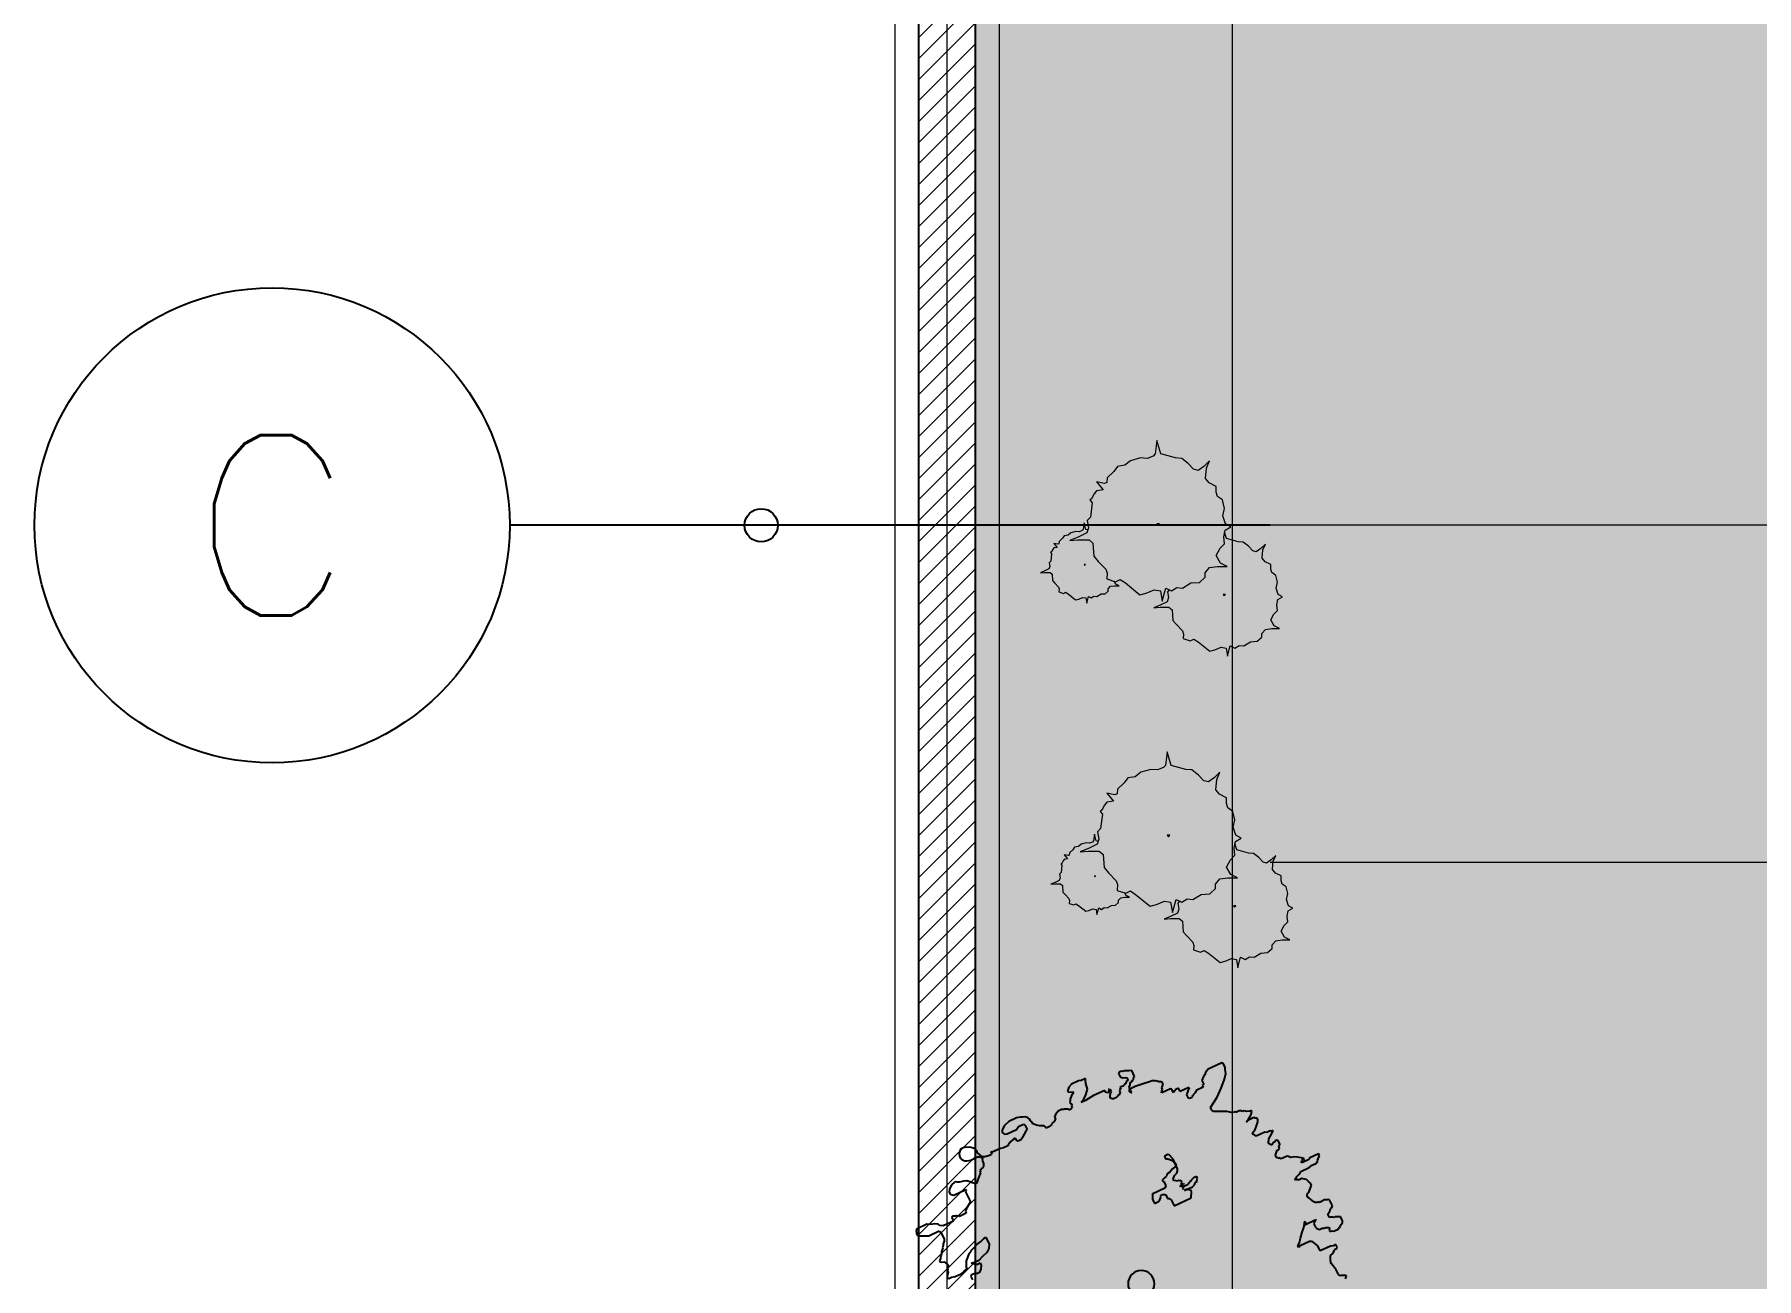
# Model space of a CAD drawing. Header units: millimetres. Extents: x 0 to 71617, y -15450 to 30894.
# Drawn here: x 16587 to 20210, y 19061 to 21680 of the extents above; entities that cross this region are included whole.
import ezdxf
from ezdxf.enums import TextEntityAlignment as Align

# ---------------------------------------------------------------- set-up
doc = ezdxf.new("R2010")
doc.units = ezdxf.units.MM
doc.linetypes.add('CENTER2', pattern=[1.125, 0.75, -0.125, 0.125, -0.125])
doc.linetypes.add('HIDDEN', pattern=[0.375, 0.25, -0.125])
for name, color, linetype, lineweight in [('axis', 40, 'CENTER2', 5), ('DIM2', 4, 'Continuous', 5), ('Hatch', 8, 'Continuous', 5), ('LINE-DETAIL-SAKURA', 2, 'Continuous', 30), ('tree', 251, 'Continuous', 0), ('Wall Brick', 5, 'Continuous', 15)]:
    doc.layers.add(name, color=color, linetype=linetype, lineweight=lineweight)
for name, color, linetype in [('DIMS-BUBL-002', 2, 'Continuous'), ('DIMS-BUBL-005', 5, 'Continuous'), ('DIMS-BUBL-008', 250, 'Continuous'), ('dwgmodels.com', 250, 'Continuous'), ('FENCE', 9, 'Continuous')]:
    doc.layers.add(name, color=color, linetype=linetype)
doc.styles.add('SIMPLEX', font='simplex.shx')

# ---------------------------------------------------------------- blocks, each defined once
blk = doc.blocks.new('BUBBLE-H3')
at = {"layer": 'DIMS-BUBL-002'}
blk.add_circle((1.0291, 0, 0.0079), 0.035, dxfattribs=at)
at = {"layer": 'DIMS-BUBL-008'}
blk.add_line((2.1, 0), (0.7, 0), dxfattribs=at)
blk.add_lwpolyline([(0.7, 0), (0.5, 0)], dxfattribs=at)
blk.add_circle((0, 0), 0.5, dxfattribs=at)
at = {"layer": 'DIMS-BUBL-005', "style": 'SIMPLEX'}
blk.add_attdef('-', text='', height=0.38, dxfattribs=at).set_placement((0.02, 0), align=Align.MIDDLE)
blk = doc.blocks.new('GRIDLINE-GF')
at = {"layer": 'axis'}
for p, q in [((48410, 3500, 0), (-4020, 3500, 7.6)), ((-100, 2790), (-4020, 2790))]:
    blk.add_line(p, q, dxfattribs=at)
at = {"layer": 'DIMS-BUBL-008'}
ref = blk.add_blockref('BUBBLE-H3', (-6120, 3500, 7.9), dxfattribs=dict(at, xscale=1000, yscale=1000, zscale=1000))
ref.add_attrib('-', 'C', dxfattribs={"layer": '0', "color": 5, "linetype": 'Continuous', "height": 380, "style": 'SIMPLEX'}).set_placement((-6120, 3500, 7.9), align=Align.MIDDLE)
blk = doc.blocks.new('2D WALL G.F')
at = {"layer": 'Hatch', "color": 3, "linetype": 'HIDDEN', "elevation": 7.9}
blk.add_lwpolyline([(-2000, -10500), (8000, -10500), (8000, 5500), (-2000, 5500)], close=True, dxfattribs=at)
blk = doc.blocks.new('trees top 024')
at = {"color": 0}
for p, q in [((-1.678, 2.679), (-1.771, 2.619)), ((-1.577, 2.629), (-1.678, 2.679)), ((-1.515, 2.858), (-1.577, 2.629)), ((-1.484, 2.679), (-1.515, 2.858)), ((-1.376, 2.659), (-1.484, 2.679)), ((-1.236, 2.719), (-1.376, 2.659)), ((-1.128, 2.748), (-1.236, 2.719)), ((-0.872, 2.54), (-1.128, 2.748)), ((-2.345, 2.272), (-2.484, 2.252)), ((-2.267, 2.361), (-2.345, 2.272)), ((-2.166, 2.53), (-2.267, 2.44)), ((-2.267, 2.44), (-2.267, 2.361)), ((-2.019, 2.54), (-2.166, 2.53)), ((-1.872, 2.629), (-2.019, 2.54)), ((-1.771, 2.619), (-1.872, 2.629)), ((-0.779, 2.48), (-0.872, 2.54)), ((-0.701, 2.52), (-0.779, 2.48)), ((-0.546, 2.47), (-0.701, 2.52)), ((-0.554, 2.371), (-0.546, 2.47)), ((-0.531, 2.301), (-0.554, 2.371)), ((-0.399, 2.162), (-0.531, 2.301)), ((-2.655, 2.252), (-2.538, 2.192)), ((-2.484, 2.252), (-2.655, 2.252)), ((-2.531, 1.934), (-2.608, 1.854)), ((-2.538, 2.192), (-2.461, 2.063)), ((-2.461, 2.063), (-2.531, 1.934)), ((-0.322, 2.073), (-0.399, 2.162)), ((-0.306, 1.844), (-0.322, 2.073)), ((-2.616, 1.616), (-2.717, 1.556)), ((-2.717, 1.556), (-2.624, 1.506)), ((-2.624, 1.506), (-2.577, 1.367)), ((-2.593, 1.735), (-2.616, 1.616)), ((-2.608, 1.854), (-2.593, 1.735)), ((-1.446, 1.536), (-1.469, 1.506)), ((-1.469, 1.506), (-1.422, 1.506)), ((-1.422, 1.506), (-1.446, 1.536)), ((-0.236, 1.785), (-0.306, 1.844)), ((-0.043, 1.785), (-0.236, 1.785)), ((-0.229, 1.576), (-0.198, 1.665)), ((-0.205, 1.447), (-0.229, 1.576)), ((-0.198, 1.665), (-0.058, 1.735)), ((-0.087, 1.652), (-0.165, 1.366)), ((-0.048, 1.428), (-0.087, 1.652)), ((-0.058, 1.735), (0.097, 1.795)), ((0.097, 1.795), (-0.043, 1.785)), ((0.397, 1.515), (0.262, 1.478)), ((0.717, 1.255), (0.397, 1.515)), ((1.339, 1.552), (1.247, 1.496)), ((1.402, 1.546), (1.339, 1.552)), ((1.461, 1.583), (1.402, 1.546)), ((1.524, 1.552), (1.461, 1.583)), ((1.562, 1.695), (1.524, 1.552)), ((1.582, 1.583), (1.562, 1.695)), ((1.65, 1.57), (1.582, 1.583)), ((1.737, 1.608), (1.65, 1.57)), ((1.805, 1.626), (1.737, 1.608)), ((1.964, 1.496), (1.805, 1.626)), ((-2.577, 1.367), (-2.608, 1.238)), ((-2.608, 1.238), (-2.569, 1.089)), ((-0.901, 1.242), (-1.027, 1.13)), ((-1.027, 1.13), (-1.027, 1.031)), ((-0.717, 1.255), (-0.901, 1.242)), ((-0.533, 1.366), (-0.717, 1.255)), ((-0.407, 1.354), (-0.533, 1.366)), ((-0.291, 1.428), (-0.407, 1.354)), ((-0.165, 1.366), (-0.291, 1.428)), ((-0.25, 1.397), (-0.205, 1.447)), ((0.087, 1.404), (-0.048, 1.428)), ((0.262, 1.478), (0.087, 1.404)), ((0.833, 1.18), (0.717, 1.255)), ((0.93, 1.23), (0.833, 1.18)), ((0.957, 1.316), (0.85, 1.316)), ((0.85, 1.316), (0.923, 1.279)), ((0.923, 1.279), (0.96, 1.217)), ((1.124, 1.168), (0.93, 1.23)), ((1.044, 1.328), (0.957, 1.316)), ((1.092, 1.384), (1.044, 1.328)), ((1.155, 1.49), (1.092, 1.434)), ((1.092, 1.434), (1.092, 1.384)), ((1.114, 1.043), (1.124, 1.168)), ((1.247, 1.496), (1.155, 1.49)), ((2.023, 1.459), (1.964, 1.496)), ((2.071, 1.483), (2.023, 1.459)), ((2.168, 1.452), (2.071, 1.483)), ((2.163, 1.39), (2.168, 1.452)), ((2.178, 1.347), (2.163, 1.39)), ((2.26, 1.26), (2.178, 1.347)), ((2.308, 1.204), (2.26, 1.26)), ((2.318, 1.061), (2.308, 1.204)), ((-2.569, 1.089), (-2.484, 1.029)), ((-2.484, 1.029), (-2.461, 0.95)), ((-2.461, 0.95), (-2.461, 0.851)), ((-2.461, 0.851), (-2.337, 0.791)), ((-2.337, 0.791), (-2.275, 0.711)), ((-1.298, 0.894), (-1.511, 0.894)), ((-1.511, 0.894), (-1.366, 0.82)), ((-1.366, 0.82), (-1.269, 0.658)), ((-1.124, 0.919), (-1.298, 0.894)), ((-1.027, 1.031), (-1.124, 0.919)), ((1.143, 0.956), (1.114, 1.043)), ((1.308, 0.783), (1.143, 0.956)), ((1.405, 0.671), (1.308, 0.783)), ((1.606, 0.869), (1.591, 0.85)), ((1.591, 0.85), (1.62, 0.85)), ((1.62, 0.85), (1.606, 0.869)), ((2.362, 1.024), (2.318, 1.061)), ((2.328, 0.62), (2.347, 0.775)), ((2.347, 0.775), (2.381, 0.813)), ((2.483, 1.024), (2.362, 1.024)), ((2.366, 0.893), (2.386, 0.949)), ((2.381, 0.813), (2.366, 0.893)), ((2.386, 0.949), (2.473, 0.993)), ((2.473, 0.993), (2.57, 1.03)), ((2.57, 1.03), (2.483, 1.024)), ((-2.29, 0.533), (-2.345, 0.403)), ((-2.345, 0.403), (-2.244, 0.503)), ((-2.275, 0.711), (-2.29, 0.533)), ((-2.244, 0.503), (-2.143, 0.572)), ((-2.143, 0.572), (-2.066, 0.552)), ((-2.066, 0.552), (-1.973, 0.453)), ((-1.973, 0.453), (-1.856, 0.364)), ((-1.356, 0.497), (-1.453, 0.397)), ((-1.453, 0.397), (-1.434, 0.248)), ((-1.269, 0.658), (-1.356, 0.497)), ((1.424, 0.385), (1.405, 0.671)), ((1.511, 0.311), (1.424, 0.385)), ((2.163, 0.347), (2.168, 0.397)), ((2.168, 0.397), (2.192, 0.409)), ((2.192, 0.409), (2.279, 0.39)), ((2.207, 0.477), (2.279, 0.49)), ((2.279, 0.39), (2.207, 0.477)), ((2.279, 0.49), (2.304, 0.521)), ((2.304, 0.521), (2.333, 0.577)), ((2.352, 0.589), (2.328, 0.62)), ((2.333, 0.577), (2.352, 0.589)), ((-1.856, 0.364), (-1.748, 0.354)), ((-1.748, 0.354), (-1.492, 0.284)), ((-1.463, 0.099), (-1.589, 0.025)), ((-1.589, 0.025), (-1.473, -0.037)), ((-1.492, 0.284), (-1.451, 0.142)), ((-1.434, 0.248), (-1.463, 0.099)), ((0, 0), (-0.029, -0.037)), ((0.029, -0.037), (0, 0)), ((1.754, 0.311), (1.511, 0.311)), ((1.521, 0.05), (1.56, 0.161)), ((1.55, -0.112), (1.521, 0.05)), ((1.539, 0.096), (1.577, 0.086)), ((1.56, 0.161), (1.734, 0.248)), ((1.577, 0.086), (1.62, -0.063)), ((1.62, -0.063), (1.64, 0.086)), ((1.64, 0.086), (1.659, 0.111)), ((1.659, 0.111), (1.727, 0.136)), ((1.727, 0.136), (1.8, 0.13)), ((1.734, 0.248), (1.928, 0.323)), ((1.928, 0.323), (1.754, 0.311)), ((1.8, 0.13), (1.906, 0.161)), ((1.906, 0.161), (1.969, 0.21)), ((1.969, 0.21), (2.052, 0.223)), ((2.052, 0.223), (2.09, 0.279)), ((2.09, 0.279), (2.163, 0.347)), ((-1.473, -0.037), (-1.415, -0.211)), ((-1.415, -0.211), (-1.453, -0.373)), ((-1.453, -0.373), (-1.405, -0.559)), ((-0.029, -0.037), (0.029, -0.037)), ((1.444, -0.497), (1.482, -0.186)), ((1.482, -0.186), (1.55, -0.112)), ((-1.405, -0.559), (-1.298, -0.634)), ((-1.298, -0.634), (-1.269, -0.733)), ((-1.269, -0.733), (-1.269, -0.857)), ((1.347, -0.758), (1.395, -0.696)), ((1.395, -0.696), (1.453, -0.584)), ((1.492, -0.559), (1.444, -0.497)), ((1.453, -0.584), (1.492, -0.559)), ((-1.269, -0.857), (-1.114, -0.932)), ((-1.114, -0.932), (-1.037, -1.031)), ((-1.037, -1.031), (-1.056, -1.255)), ((0.969, -1.18), (1.114, -1.043)), ((1.114, -1.043), (1.124, -0.944)), ((1.124, -0.944), (1.172, -0.919)), ((1.172, -0.919), (1.347, -0.956)), ((1.201, -0.783), (1.347, -0.758)), ((1.347, -0.956), (1.201, -0.783)), ((-1.056, -1.255), (-1.124, -1.416)), ((-1.124, -1.416), (-0.998, -1.292)), ((-0.998, -1.292), (-0.872, -1.205)), ((-0.872, -1.205), (-0.775, -1.23)), ((-0.775, -1.23), (-0.659, -1.354)), ((-0.659, -1.354), (-0.514, -1.466)), ((-0.514, -1.466), (-0.378, -1.478)), ((-0.378, -1.478), (-0.058, -1.565)), ((0.107, -1.515), (0.242, -1.466)), ((0.242, -1.466), (0.388, -1.478)), ((0.388, -1.478), (0.601, -1.416)), ((0.601, -1.416), (0.727, -1.317)), ((0.727, -1.317), (0.891, -1.292)), ((0.891, -1.292), (0.969, -1.18)), ((-0.058, -1.565), (0.029, -1.863)), ((0.029, -1.863), (0.068, -1.565)), ((0.068, -1.565), (0.107, -1.515))]:
    blk.add_line(p, q, dxfattribs=at)
blk = doc.blocks.new('tree0002')
at = {"color": 0, "xscale": 500, "yscale": 500, "zscale": 500}
blk.add_blockref('trees top 024', (1737266, 70360), dxfattribs=at)
blk = doc.blocks.new('trees top 025')
at = {"layer": 'dwgmodels.com', "color": 0}
for p, q in [((-0.322, 1.854), (-0.28, 1.854)), ((-0.313, 1.837), (-0.322, 1.854)), ((-0.305, 1.812), (-0.313, 1.837)), ((-0.28, 1.854), (-0.255, 1.862)), ((-0.255, 1.862), (-0.188, 1.862)), ((-0.188, 1.862), (-0.155, 1.846)), ((-0.155, 1.846), (-0.13, 1.821)), ((-0.722, 1.746), (-0.697, 1.754)), ((-0.722, 1.687), (-0.722, 1.746)), ((-0.705, 1.679), (-0.722, 1.687)), ((-0.705, 1.671), (-0.705, 1.679)), ((-0.697, 1.754), (-0.663, 1.771)), ((-0.663, 1.771), (-0.647, 1.771)), ((-0.647, 1.712), (-0.655, 1.704)), ((-0.655, 1.704), (-0.655, 1.679)), ((-0.655, 1.679), (-0.638, 1.679)), ((-0.647, 1.771), (-0.638, 1.779)), ((-0.622, 1.721), (-0.647, 1.712)), ((-0.638, 1.779), (-0.613, 1.779)), ((-0.638, 1.679), (-0.622, 1.662)), ((-0.605, 1.737), (-0.622, 1.721)), ((-0.613, 1.779), (-0.605, 1.771)), ((-0.605, 1.771), (-0.605, 1.737)), ((-0.472, 1.679), (-0.463, 1.679)), ((-0.472, 1.671), (-0.472, 1.679)), ((-0.463, 1.679), (-0.463, 1.671)), ((-0.43, 1.687), (-0.322, 1.687)), ((-0.43, 1.671), (-0.43, 1.687)), ((-0.322, 1.687), (-0.238, 1.679)), ((-0.296, 1.762), (-0.305, 1.812)), ((-0.263, 1.721), (-0.296, 1.762)), ((-0.23, 1.696), (-0.263, 1.721)), ((-0.238, 1.679), (-0.196, 1.679)), ((-0.213, 1.687), (-0.23, 1.696)), ((-0.205, 1.679), (-0.213, 1.687)), ((-0.196, 1.679), (-0.205, 1.679)), ((-0.171, 1.796), (-0.171, 1.787)), ((-0.163, 1.796), (-0.171, 1.796)), ((-0.171, 1.787), (-0.163, 1.779)), ((-0.13, 1.812), (-0.163, 1.796)), ((-0.163, 1.779), (-0.146, 1.771)), ((-0.146, 1.771), (-0.121, 1.746)), ((-0.13, 1.821), (-0.13, 1.812)), ((-0.121, 1.746), (-0.113, 1.729)), ((-0.113, 1.729), (-0.105, 1.721)), ((-0.105, 1.712), (-0.113, 1.704)), ((-0.113, 1.704), (-0.113, 1.696)), ((-0.113, 1.696), (-0.105, 1.687)), ((-0.105, 1.721), (-0.105, 1.712)), ((-0.105, 1.687), (-0.105, 1.671)), ((-0.071, 1.671), (-0.038, 1.687)), ((-0.038, 1.687), (-0.03, 1.687)), ((-0.03, 1.687), (-0.013, 1.696)), ((-0.013, 1.696), (0.02, 1.696)), ((0.02, 1.696), (0.054, 1.679)), ((0.054, 1.679), (0.07, 1.662)), ((0.246, 1.662), (0.271, 1.687)), ((0.271, 1.704), (0.279, 1.721)), ((0.271, 1.687), (0.271, 1.704)), ((0.279, 1.737), (0.287, 1.754)), ((0.279, 1.721), (0.279, 1.737)), ((0.287, 1.754), (0.304, 1.771)), ((0.304, 1.771), (0.329, 1.779)), ((0.329, 1.779), (0.346, 1.787)), ((0.346, 1.721), (0.337, 1.704)), ((0.337, 1.704), (0.337, 1.662)), ((0.346, 1.787), (0.379, 1.796)), ((0.396, 1.721), (0.346, 1.721)), ((0.379, 1.796), (0.454, 1.796)), ((0.421, 1.704), (0.396, 1.721)), ((0.512, 1.704), (0.421, 1.704)), ((0.454, 1.796), (0.504, 1.779)), ((0.504, 1.779), (0.529, 1.762)), ((0.537, 1.712), (0.512, 1.704)), ((0.529, 1.762), (0.546, 1.746)), ((0.546, 1.729), (0.537, 1.712)), ((0.546, 1.746), (0.546, 1.729)), ((0.821, 1.679), (0.829, 1.704)), ((0.821, 1.662), (0.821, 1.679)), ((0.829, 1.704), (0.846, 1.721)), ((0.846, 1.721), (0.863, 1.737)), ((0.863, 1.737), (0.888, 1.746)), ((0.888, 1.746), (0.904, 1.754)), ((0.904, 1.754), (0.946, 1.754)), ((0.946, 1.754), (0.971, 1.729)), ((0.971, 1.729), (0.979, 1.704)), ((0.979, 1.679), (0.971, 1.662)), ((0.979, 1.704), (0.979, 1.679)), ((-0.922, 1.537), (-0.914, 1.545)), ((-0.922, 1.52), (-0.922, 1.537)), ((-0.914, 1.545), (-0.897, 1.554)), ((-0.897, 1.554), (-0.88, 1.571)), ((-0.88, 1.571), (-0.872, 1.571)), ((-0.872, 1.571), (-0.864, 1.579)), ((-0.864, 1.579), (-0.847, 1.587)), ((-0.847, 1.587), (-0.822, 1.587)), ((-0.822, 1.587), (-0.772, 1.596)), ((-0.772, 1.596), (-0.688, 1.604)), ((-0.697, 1.662), (-0.705, 1.671)), ((-0.68, 1.662), (-0.697, 1.662)), ((-0.688, 1.604), (-0.63, 1.604)), ((-0.68, 1.654), (-0.68, 1.662)), ((-0.663, 1.654), (-0.68, 1.654)), ((-0.655, 1.637), (-0.663, 1.654)), ((-0.638, 1.621), (-0.655, 1.637)), ((-0.638, 1.571), (-0.638, 1.621)), ((-0.63, 1.571), (-0.638, 1.571)), ((-0.63, 1.604), (-0.63, 1.596)), ((-0.63, 1.596), (-0.622, 1.596)), ((-0.622, 1.587), (-0.63, 1.579)), ((-0.63, 1.579), (-0.63, 1.571)), ((-0.622, 1.662), (-0.613, 1.662)), ((-0.622, 1.596), (-0.622, 1.587)), ((-0.613, 1.662), (-0.605, 1.654)), ((-0.605, 1.654), (-0.563, 1.654)), ((-0.563, 1.654), (-0.563, 1.637)), ((-0.563, 1.637), (-0.555, 1.637)), ((-0.555, 1.637), (-0.547, 1.629)), ((-0.547, 1.629), (-0.547, 1.612)), ((-0.547, 1.612), (-0.53, 1.596)), ((-0.53, 1.596), (-0.513, 1.596)), ((-0.513, 1.596), (-0.505, 1.587)), ((-0.505, 1.587), (-0.463, 1.587)), ((-0.48, 1.671), (-0.472, 1.671)), ((-0.48, 1.654), (-0.48, 1.671)), ((-0.472, 1.646), (-0.48, 1.654)), ((-0.455, 1.629), (-0.472, 1.646)), ((-0.463, 1.671), (-0.455, 1.654)), ((-0.463, 1.587), (-0.455, 1.596)), ((-0.455, 1.654), (-0.447, 1.654)), ((-0.447, 1.612), (-0.455, 1.629)), ((-0.455, 1.596), (-0.447, 1.604)), ((-0.447, 1.654), (-0.43, 1.671)), ((-0.447, 1.604), (-0.447, 1.612)), ((-0.105, 1.671), (-0.096, 1.671)), ((-0.096, 1.671), (-0.096, 1.662)), ((-0.096, 1.662), (-0.071, 1.662)), ((-0.071, 1.662), (-0.071, 1.671)), ((0.07, 1.662), (0.07, 1.646)), ((0.07, 1.646), (0.087, 1.629)), ((0.087, 1.629), (0.112, 1.621)), ((0.112, 1.621), (0.12, 1.612)), ((0.12, 1.612), (0.154, 1.604)), ((0.154, 1.604), (0.179, 1.604)), ((0.179, 1.612), (0.187, 1.629)), ((0.179, 1.604), (0.179, 1.612)), ((0.187, 1.629), (0.221, 1.646)), ((0.221, 1.646), (0.246, 1.662)), ((0.337, 1.662), (0.354, 1.654)), ((0.354, 1.654), (0.404, 1.621)), ((0.404, 1.621), (0.412, 1.612)), ((0.412, 1.612), (0.421, 1.612)), ((0.421, 1.612), (0.421, 1.604)), ((0.421, 1.604), (0.454, 1.604)), ((0.454, 1.604), (0.462, 1.612)), ((0.462, 1.629), (0.471, 1.637)), ((0.462, 1.612), (0.462, 1.629)), ((0.471, 1.637), (0.487, 1.637)), ((0.487, 1.637), (0.512, 1.629)), ((0.512, 1.629), (0.546, 1.612)), ((0.546, 1.612), (0.554, 1.604)), ((0.554, 1.604), (0.596, 1.604)), ((0.596, 1.604), (0.621, 1.612)), ((0.621, 1.612), (0.704, 1.612)), ((0.704, 1.612), (0.713, 1.621)), ((0.713, 1.621), (0.713, 1.604)), ((0.713, 1.604), (0.721, 1.596)), ((0.721, 1.596), (0.746, 1.596)), ((0.746, 1.596), (0.779, 1.604)), ((0.779, 1.604), (0.796, 1.612)), ((0.796, 1.612), (0.804, 1.621)), ((0.804, 1.621), (0.813, 1.646)), ((0.813, 1.612), (0.804, 1.604)), ((0.804, 1.604), (0.804, 1.596)), ((0.804, 1.596), (0.813, 1.587)), ((0.813, 1.646), (0.821, 1.662)), ((0.813, 1.621), (0.813, 1.612)), ((0.821, 1.621), (0.813, 1.621)), ((0.813, 1.587), (0.813, 1.554)), ((0.813, 1.554), (0.821, 1.537)), ((0.838, 1.629), (0.821, 1.621)), ((0.821, 1.537), (0.821, 1.529)), ((0.821, 1.529), (0.829, 1.529)), ((0.829, 1.529), (0.838, 1.52)), ((0.904, 1.629), (0.838, 1.629)), ((0.938, 1.637), (0.904, 1.629)), ((0.954, 1.646), (0.938, 1.637)), ((0.971, 1.662), (0.954, 1.646)), ((-1.481, 1.462), (-1.472, 1.47)), ((-1.481, 1.42), (-1.481, 1.462)), ((-1.472, 1.404), (-1.481, 1.42)), ((-1.472, 1.47), (-1.331, 1.47)), ((-1.464, 1.37), (-1.472, 1.404)), ((-1.431, 1.329), (-1.464, 1.37)), ((-1.331, 1.47), (-1.322, 1.462)), ((-1.322, 1.462), (-1.306, 1.454)), ((-1.306, 1.454), (-1.289, 1.437)), ((-1.289, 1.437), (-1.272, 1.429)), ((-1.272, 1.429), (-1.247, 1.404)), ((-1.247, 1.404), (-1.247, 1.37)), ((-1.247, 1.37), (-1.239, 1.362)), ((-1.114, 1.395), (-1.03, 1.395)), ((-1.114, 1.379), (-1.114, 1.395)), ((-1.105, 1.379), (-1.114, 1.379)), ((-1.089, 1.362), (-1.105, 1.379)), ((-1.03, 1.429), (-0.997, 1.429)), ((-1.03, 1.395), (-1.03, 1.429)), ((-0.997, 1.429), (-0.989, 1.42)), ((-0.989, 1.42), (-0.98, 1.42)), ((-0.98, 1.42), (-0.972, 1.412)), ((-0.972, 1.445), (-0.964, 1.454)), ((-0.972, 1.412), (-0.972, 1.445)), ((-0.964, 1.454), (-0.88, 1.454)), ((-0.897, 1.495), (-0.922, 1.52)), ((-0.897, 1.479), (-0.897, 1.495)), ((-0.88, 1.462), (-0.897, 1.479)), ((-0.88, 1.454), (-0.88, 1.462)), ((0.838, 1.52), (0.854, 1.52)), ((0.854, 1.52), (0.863, 1.512)), ((0.863, 1.512), (0.871, 1.512)), ((0.871, 1.512), (0.871, 1.495)), ((0.871, 1.495), (0.879, 1.495)), ((0.879, 1.495), (0.879, 1.479)), ((0.879, 1.479), (0.896, 1.47)), ((0.896, 1.47), (0.938, 1.429)), ((0.938, 1.429), (0.938, 1.42)), ((0.938, 1.42), (0.954, 1.42)), ((0.954, 1.42), (1.013, 1.479)), ((1.013, 1.479), (1.038, 1.487)), ((1.038, 1.487), (1.08, 1.495)), ((1.054, 1.412), (1.054, 1.404)), ((1.171, 1.412), (1.054, 1.412)), ((1.054, 1.404), (1.063, 1.395)), ((1.063, 1.395), (1.063, 1.295)), ((1.08, 1.495), (1.096, 1.504)), ((1.096, 1.504), (1.105, 1.512)), ((1.105, 1.512), (1.121, 1.512)), ((1.121, 1.512), (1.146, 1.504)), ((1.146, 1.504), (1.18, 1.479)), ((1.196, 1.429), (1.171, 1.412)), ((1.18, 1.479), (1.196, 1.454)), ((1.196, 1.454), (1.196, 1.429)), ((-1.372, 1.27), (-1.431, 1.329)), ((-1.306, 1.212), (-1.372, 1.27)), ((-1.239, 1.362), (-1.23, 1.362)), ((-1.23, 1.362), (-1.23, 1.345)), ((-1.23, 1.345), (-1.164, 1.345)), ((-1.164, 1.345), (-1.147, 1.329)), ((-1.147, 1.329), (-1.122, 1.32)), ((-1.122, 1.32), (-1.114, 1.312)), ((-1.114, 1.312), (-1.105, 1.312)), ((-1.105, 1.312), (-1.105, 1.304)), ((-1.105, 1.304), (-1.08, 1.304)), ((-1.072, 1.345), (-1.089, 1.362)), ((-1.08, 1.304), (-1.072, 1.312)), ((-1.072, 1.312), (-1.072, 1.345)), ((1.063, 1.295), (1.113, 1.262)), ((1.113, 1.262), (1.113, 1.254)), ((1.113, 1.254), (1.13, 1.254)), ((1.13, 1.254), (1.13, 1.245)), ((1.13, 1.245), (1.138, 1.237)), ((1.138, 1.237), (1.138, 1.22)), ((1.138, 1.22), (1.205, 1.22)), ((1.205, 1.22), (1.213, 1.229)), ((1.213, 1.229), (1.221, 1.229)), ((1.221, 1.229), (1.23, 1.237)), ((1.23, 1.237), (1.238, 1.237)), ((1.238, 1.237), (1.255, 1.245)), ((1.255, 1.245), (1.271, 1.245)), ((1.271, 1.245), (1.271, 1.204)), ((1.371, 1.204), (1.396, 1.22)), ((1.396, 1.22), (1.405, 1.237)), ((1.405, 1.237), (1.43, 1.254)), ((1.43, 1.254), (1.463, 1.262)), ((1.463, 1.262), (1.496, 1.279)), ((1.496, 1.279), (1.588, 1.279)), ((1.588, 1.279), (1.605, 1.27)), ((1.613, 1.229), (1.597, 1.212)), ((1.605, 1.27), (1.613, 1.245)), ((1.613, 1.245), (1.613, 1.229)), ((-1.331, 1.062), (-1.289, 1.079)), ((-1.256, 1.179), (-1.306, 1.212)), ((-1.289, 1.079), (-1.222, 1.112)), ((-1.214, 1.154), (-1.256, 1.179)), ((-1.222, 1.112), (-1.214, 1.129)), ((-1.214, 1.129), (-1.214, 1.154)), ((1.271, 1.204), (1.371, 1.204)), ((1.421, 1.17), (1.413, 1.162)), ((1.413, 1.162), (1.413, 1.095)), ((1.413, 1.095), (1.421, 1.079)), ((1.421, 1.179), (1.421, 1.17)), ((1.521, 1.179), (1.421, 1.179)), ((1.421, 1.079), (1.438, 1.062)), ((1.555, 1.195), (1.521, 1.179)), ((1.597, 1.212), (1.555, 1.195)), ((-1.531, 0.979), (-1.514, 0.979)), ((-1.531, 0.97), (-1.531, 0.979)), ((-1.514, 0.945), (-1.531, 0.97)), ((-1.514, 0.979), (-1.489, 0.987)), ((-1.464, 0.912), (-1.514, 0.945)), ((-1.489, 0.987), (-1.481, 0.995)), ((-1.481, 0.995), (-1.464, 1.004)), ((-1.464, 1.004), (-1.456, 1.004)), ((-1.456, 1.004), (-1.447, 1.012)), ((-1.447, 1.012), (-1.431, 1.02)), ((-1.431, 1.02), (-1.397, 1.02)), ((-1.397, 1.029), (-1.389, 1.029)), ((-1.397, 1.02), (-1.397, 1.029)), ((-1.389, 1.029), (-1.364, 1.037)), ((-1.364, 1.037), (-1.331, 1.062)), ((-0.722, 0.879), (-0.705, 0.929)), ((-0.705, 0.929), (-0.697, 0.937)), ((-0.697, 0.937), (-0.663, 0.937)), ((-0.663, 0.937), (-0.663, 0.912)), ((1.071, 0.954), (1.071, 0.887)), ((1.088, 0.954), (1.071, 0.954)), ((1.13, 0.937), (1.088, 0.954)), ((1.171, 0.929), (1.13, 0.937)), ((1.213, 0.912), (1.171, 0.929)), ((1.438, 1.062), (1.446, 1.045)), ((1.446, 1.045), (1.455, 1.037)), ((1.455, 1.037), (1.455, 1.029)), ((1.455, 1.029), (1.48, 1.004)), ((1.48, 1.004), (1.488, 0.987)), ((1.488, 0.987), (1.496, 0.979)), ((1.496, 0.979), (1.496, 0.97)), ((1.496, 0.97), (1.505, 0.97)), ((1.521, 0.92), (1.496, 0.912)), ((1.505, 0.97), (1.513, 0.954)), ((1.513, 0.954), (1.53, 0.937)), ((1.53, 0.929), (1.521, 0.92)), ((1.53, 0.937), (1.53, 0.929)), ((-1.547, 0.895), (-1.531, 0.904)), ((-1.547, 0.879), (-1.547, 0.895)), ((-1.539, 0.862), (-1.547, 0.879)), ((-1.506, 0.829), (-1.539, 0.862)), ((-1.531, 0.904), (-1.522, 0.912)), ((-1.522, 0.912), (-1.464, 0.912)), ((-1.489, 0.812), (-1.506, 0.829)), ((-1.456, 0.795), (-1.489, 0.812)), ((-1.472, 0.754), (-1.464, 0.77)), ((-1.456, 0.912), (-1.464, 0.912)), ((-1.464, 0.912), (-1.456, 0.904)), ((-1.464, 0.77), (-1.456, 0.779)), ((-1.456, 0.904), (-1.456, 0.912)), ((-1.447, 0.904), (-1.456, 0.904)), ((-1.456, 0.904), (-1.447, 0.904)), ((-1.456, 0.779), (-1.456, 0.795)), ((-0.705, 0.879), (-0.722, 0.845)), ((-0.722, 0.787), (-0.722, 0.879)), ((-0.722, 0.845), (-0.722, 0.82)), ((-0.722, 0.82), (-0.713, 0.812)), ((-0.713, 0.77), (-0.722, 0.787)), ((-0.713, 0.812), (-0.68, 0.804)), ((-0.697, 0.754), (-0.713, 0.77)), ((-0.68, 0.904), (-0.705, 0.879)), ((-0.663, 0.912), (-0.68, 0.904)), ((-0.68, 0.804), (-0.647, 0.787)), ((-0.647, 0.787), (-0.63, 0.787)), ((-0.63, 0.787), (-0.613, 0.779)), ((-0.613, 0.779), (-0.605, 0.77)), ((-0.605, 0.77), (-0.58, 0.762)), ((-0.58, 0.762), (-0.563, 0.754)), ((1.071, 0.887), (1.088, 0.854)), ((1.088, 0.854), (1.121, 0.829)), ((1.121, 0.829), (1.171, 0.812)), ((1.171, 0.812), (1.213, 0.795)), ((1.238, 0.904), (1.213, 0.912)), ((1.213, 0.795), (1.28, 0.795)), ((1.213, 0.77), (1.213, 0.745)), ((1.238, 0.77), (1.213, 0.77)), ((1.246, 0.895), (1.238, 0.904)), ((1.255, 0.779), (1.238, 0.77)), ((1.263, 0.887), (1.246, 0.895)), ((1.271, 0.795), (1.255, 0.779)), ((1.313, 0.837), (1.263, 0.887)), ((1.28, 0.795), (1.271, 0.795)), ((1.28, 0.804), (1.28, 0.795)), ((1.28, 0.795), (1.28, 0.804)), ((1.33, 0.804), (1.313, 0.837)), ((1.338, 0.787), (1.33, 0.804)), ((1.338, 0.77), (1.338, 0.787)), ((1.346, 0.77), (1.338, 0.77)), ((1.371, 0.762), (1.346, 0.77)), ((1.405, 0.754), (1.371, 0.762)), ((1.496, 0.762), (1.463, 0.754)), ((1.496, 0.912), (1.48, 0.879)), ((1.48, 0.879), (1.48, 0.862)), ((1.48, 0.862), (1.488, 0.862)), ((1.488, 0.862), (1.488, 0.854)), ((1.488, 0.854), (1.496, 0.845)), ((1.496, 0.845), (1.496, 0.837)), ((1.496, 0.837), (1.505, 0.829)), ((1.521, 0.762), (1.496, 0.762)), ((1.505, 0.829), (1.505, 0.812)), ((1.505, 0.812), (1.521, 0.795)), ((1.521, 0.795), (1.53, 0.779)), ((1.53, 0.77), (1.521, 0.762)), ((1.53, 0.779), (1.53, 0.77)), ((-1.631, 0.737), (-1.614, 0.737)), ((-1.614, 0.72), (-1.631, 0.737)), ((-1.631, 0.637), (-1.622, 0.645)), ((-1.631, 0.595), (-1.631, 0.637)), ((-1.622, 0.645), (-1.606, 0.645)), ((-1.614, 0.737), (-1.606, 0.745)), ((-1.564, 0.687), (-1.614, 0.72)), ((-1.606, 0.745), (-1.572, 0.745)), ((-1.606, 0.645), (-1.597, 0.637)), ((-1.597, 0.637), (-1.581, 0.637)), ((-1.581, 0.637), (-1.572, 0.629)), ((-1.572, 0.745), (-1.556, 0.754)), ((-1.572, 0.629), (-1.556, 0.629)), ((-1.556, 0.67), (-1.564, 0.687)), ((-1.556, 0.754), (-1.472, 0.754)), ((-1.547, 0.662), (-1.556, 0.67)), ((-1.556, 0.637), (-1.547, 0.645)), ((-1.556, 0.629), (-1.556, 0.637)), ((-1.547, 0.645), (-1.547, 0.662)), ((-0.847, 0.654), (-0.814, 0.654)), ((-0.847, 0.637), (-0.847, 0.654)), ((-0.839, 0.637), (-0.847, 0.637)), ((-0.839, 0.629), (-0.839, 0.637)), ((-0.83, 0.62), (-0.839, 0.629)), ((-0.83, 0.612), (-0.83, 0.62)), ((-0.814, 0.612), (-0.83, 0.612)), ((-0.814, 0.654), (-0.789, 0.645)), ((-0.797, 0.595), (-0.814, 0.612)), ((-0.789, 0.645), (-0.78, 0.637)), ((-0.78, 0.637), (-0.772, 0.637)), ((-0.772, 0.637), (-0.763, 0.629)), ((-0.763, 0.629), (-0.755, 0.629)), ((-0.755, 0.629), (-0.747, 0.62)), ((-0.747, 0.62), (-0.697, 0.62)), ((-0.713, 0.645), (-0.713, 0.637)), ((-0.688, 0.645), (-0.713, 0.645)), ((-0.705, 0.679), (-0.697, 0.679)), ((-0.705, 0.662), (-0.705, 0.679)), ((-0.697, 0.654), (-0.705, 0.662)), ((-0.672, 0.745), (-0.697, 0.754)), ((-0.697, 0.679), (-0.688, 0.687)), ((-0.697, 0.604), (-0.697, 0.654)), ((-0.697, 0.629), (-0.68, 0.629)), ((-0.697, 0.62), (-0.697, 0.629)), ((-0.688, 0.687), (-0.672, 0.687)), ((-0.68, 0.637), (-0.688, 0.645)), ((-0.68, 0.629), (-0.68, 0.637)), ((-0.647, 0.72), (-0.672, 0.745)), ((-0.672, 0.687), (-0.655, 0.704)), ((-0.655, 0.704), (-0.647, 0.704)), ((-0.647, 0.704), (-0.647, 0.72)), ((-0.563, 0.754), (-0.555, 0.754)), ((-0.555, 0.745), (-0.563, 0.737)), ((-0.563, 0.737), (-0.563, 0.695)), ((-0.563, 0.695), (-0.547, 0.679)), ((-0.555, 0.754), (-0.555, 0.745)), ((-0.547, 0.679), (-0.422, 0.679)), ((-0.522, 0.629), (-0.53, 0.62)), ((-0.53, 0.62), (-0.53, 0.587)), ((-0.505, 0.637), (-0.522, 0.629)), ((-0.488, 0.637), (-0.505, 0.637)), ((-0.488, 0.629), (-0.488, 0.637)), ((-0.48, 0.629), (-0.488, 0.629)), ((-0.48, 0.62), (-0.48, 0.629)), ((-0.463, 0.604), (-0.48, 0.62)), ((-0.422, 0.679), (-0.422, 0.67)), ((-0.422, 0.67), (-0.413, 0.654)), ((-0.413, 0.654), (-0.405, 0.637)), ((-0.405, 0.637), (-0.405, 0.595)), ((1.213, 0.745), (1.23, 0.72)), ((1.23, 0.72), (1.255, 0.695)), ((1.255, 0.695), (1.28, 0.695)), ((1.28, 0.695), (1.288, 0.704)), ((1.288, 0.704), (1.33, 0.704)), ((1.33, 0.704), (1.338, 0.695)), ((1.338, 0.695), (1.338, 0.662)), ((1.463, 0.754), (1.405, 0.754)), ((-1.672, 0.454), (-1.656, 0.47)), ((-1.656, 0.47), (-1.647, 0.479)), ((-1.647, 0.479), (-1.589, 0.479)), ((-1.622, 0.595), (-1.631, 0.595)), ((-1.614, 0.587), (-1.622, 0.595)), ((-1.614, 0.57), (-1.614, 0.587)), ((-1.597, 0.562), (-1.614, 0.57)), ((-1.589, 0.562), (-1.597, 0.562)), ((-1.556, 0.529), (-1.589, 0.562)), ((-1.589, 0.479), (-1.572, 0.495)), ((-1.572, 0.495), (-1.564, 0.495)), ((-1.564, 0.504), (-1.556, 0.512)), ((-1.564, 0.495), (-1.564, 0.504)), ((-1.556, 0.512), (-1.556, 0.529)), ((-0.772, 0.587), (-0.797, 0.595)), ((-0.697, 0.587), (-0.772, 0.587)), ((-0.747, 0.562), (-0.722, 0.587)), ((-0.747, 0.554), (-0.747, 0.562)), ((-0.722, 0.504), (-0.747, 0.554)), ((-0.722, 0.587), (-0.697, 0.587)), ((-0.555, 0.504), (-0.722, 0.504)), ((-0.688, 0.604), (-0.697, 0.604)), ((-0.688, 0.595), (-0.688, 0.604)), ((-0.547, 0.57), (-0.555, 0.562)), ((-0.555, 0.562), (-0.555, 0.504)), ((-0.53, 0.587), (-0.547, 0.579)), ((-0.547, 0.579), (-0.547, 0.57)), ((-0.447, 0.595), (-0.463, 0.604)), ((-0.405, 0.595), (-0.447, 0.595)), ((-1.906, 0.379), (-1.814, 0.379)), ((-1.906, 0.362), (-1.906, 0.379)), ((-1.873, 0.329), (-1.906, 0.362)), ((-1.873, 0.32), (-1.873, 0.329)), ((-1.864, 0.32), (-1.873, 0.32)), ((-1.848, 0.312), (-1.864, 0.32)), ((-1.814, 0.312), (-1.848, 0.312)), ((-1.814, 0.379), (-1.814, 0.37)), ((-1.814, 0.37), (-1.739, 0.37)), ((-1.781, 0.304), (-1.814, 0.312)), ((-1.773, 0.395), (-1.756, 0.412)), ((-1.756, 0.404), (-1.773, 0.387)), ((-1.773, 0.387), (-1.764, 0.387)), ((-1.764, 0.404), (-1.756, 0.404)), ((-1.764, 0.395), (-1.764, 0.404)), ((-1.756, 0.395), (-1.764, 0.395)), ((-1.756, 0.412), (-1.706, 0.445)), ((-1.756, 0.387), (-1.756, 0.395)), ((-1.748, 0.387), (-1.756, 0.387)), ((-1.739, 0.379), (-1.748, 0.387)), ((-1.739, 0.37), (-1.739, 0.379)), ((-1.706, 0.445), (-1.672, 0.454)), ((-1.698, 0.304), (-1.781, 0.304)), ((-1.731, 0.179), (-1.723, 0.195)), ((-1.731, 0.154), (-1.731, 0.179)), ((-1.689, 0.112), (-1.731, 0.154)), ((-1.723, 0.195), (-1.714, 0.22)), ((-1.714, 0.22), (-1.698, 0.229)), ((-1.689, 0.295), (-1.698, 0.304)), ((-1.698, 0.229), (-1.681, 0.245)), ((-1.672, 0.287), (-1.689, 0.295)), ((-1.681, 0.245), (-1.647, 0.245)), ((-1.647, 0.279), (-1.672, 0.287)), ((-1.631, 0.27), (-1.647, 0.279)), ((-1.647, 0.245), (-1.639, 0.254)), ((-1.639, 0.254), (-1.622, 0.254)), ((-1.622, 0.262), (-1.631, 0.27)), ((-1.622, 0.254), (-1.622, 0.262)), ((-1.714, -0.005), (-1.698, 0.003)), ((-1.698, 0.003), (-1.689, 0.012)), ((-1.672, 0.104), (-1.689, 0.112)), ((-1.689, 0.012), (-1.664, 0.062)), ((-1.664, 0.095), (-1.672, 0.104)), ((-1.656, 0.079), (-1.664, 0.095)), ((-1.664, 0.062), (-1.656, 0.07)), ((-1.656, 0.07), (-1.656, 0.079)), ((-1.823, -0.03), (-1.814, -0.022)), ((-1.823, -0.088), (-1.823, -0.03)), ((-1.806, -0.105), (-1.823, -0.088)), ((-1.814, -0.022), (-1.798, -0.022)), ((-1.798, -0.105), (-1.806, -0.105)), ((-1.798, -0.022), (-1.789, -0.013)), ((-1.781, -0.122), (-1.798, -0.105)), ((-1.789, -0.013), (-1.731, -0.013)), ((-1.756, -0.138), (-1.781, -0.122)), ((-1.756, -0.172), (-1.756, -0.138)), ((-1.731, -0.013), (-1.723, -0.005)), ((-1.723, -0.005), (-1.714, -0.005)), ((-1.639, -0.138), (-1.631, -0.147)), ((-1.531, -0.138), (-1.639, -0.138)), ((-1.631, -0.147), (-1.614, -0.155)), ((-1.547, -0.113), (-1.547, -0.122)), ((-1.539, -0.113), (-1.547, -0.113)), ((-1.547, -0.122), (-1.539, -0.13)), ((-1.531, -0.13), (-1.539, -0.113)), ((-1.539, -0.13), (-1.539, -0.138)), ((-1.539, -0.138), (-1.531, -0.138)), ((-1.514, -0.155), (-1.531, -0.13)), ((-1.848, -0.205), (-1.839, -0.205)), ((-1.848, -0.247), (-1.848, -0.205)), ((-1.839, -0.263), (-1.848, -0.247)), ((-1.839, -0.205), (-1.806, -0.188)), ((-1.823, -0.272), (-1.839, -0.263)), ((-1.814, -0.28), (-1.823, -0.272)), ((-1.798, -0.288), (-1.814, -0.28)), ((-1.806, -0.188), (-1.789, -0.188)), ((-1.789, -0.288), (-1.798, -0.288)), ((-1.789, -0.188), (-1.781, -0.18)), ((-1.789, -0.297), (-1.789, -0.288)), ((-1.739, -0.297), (-1.789, -0.297)), ((-1.781, -0.18), (-1.764, -0.172)), ((-1.764, -0.172), (-1.756, -0.172)), ((-1.723, -0.288), (-1.739, -0.297)), ((-1.714, -0.288), (-1.723, -0.288)), ((-1.714, -0.247), (-1.714, -0.263)), ((-1.706, -0.247), (-1.714, -0.247)), ((-1.714, -0.263), (-1.706, -0.272)), ((-1.706, -0.28), (-1.714, -0.288)), ((-1.689, -0.238), (-1.706, -0.247)), ((-1.706, -0.272), (-1.706, -0.28)), ((-1.672, -0.238), (-1.689, -0.238)), ((-1.656, -0.23), (-1.672, -0.238)), ((-1.631, -0.23), (-1.656, -0.23)), ((-1.614, -0.213), (-1.631, -0.23)), ((-1.614, -0.155), (-1.606, -0.163)), ((-1.606, -0.197), (-1.614, -0.213)), ((-1.606, -0.163), (-1.606, -0.197)), ((-1.531, -0.305), (-1.522, -0.297)), ((-1.522, -0.297), (-1.506, -0.288)), ((-1.481, -0.188), (-1.514, -0.155)), ((-1.506, -0.288), (-1.414, -0.288)), ((-1.447, -0.23), (-1.481, -0.188)), ((-1.422, -0.263), (-1.447, -0.23)), ((-1.397, -0.28), (-1.422, -0.263)), ((-1.414, -0.288), (-1.397, -0.297)), ((-1.397, -0.297), (-1.397, -0.28)), ((-1.706, -0.413), (-1.681, -0.413)), ((-1.706, -0.438), (-1.706, -0.413)), ((-1.698, -0.447), (-1.706, -0.438)), ((-1.681, -0.447), (-1.698, -0.447)), ((-1.681, -0.413), (-1.656, -0.405)), ((-1.672, -0.455), (-1.681, -0.447)), ((-1.647, -0.472), (-1.672, -0.455)), ((-1.656, -0.405), (-1.556, -0.405)), ((-1.556, -0.355), (-1.531, -0.305)), ((-1.556, -0.405), (-1.556, -0.355)), ((-1.622, -0.48), (-1.647, -0.472)), ((-1.606, -0.513), (-1.622, -0.48)), ((-1.614, -0.597), (-1.606, -0.588)), ((-1.614, -0.663), (-1.614, -0.597)), ((-1.597, -0.538), (-1.606, -0.513)), ((-1.606, -0.572), (-1.597, -0.547)), ((-1.606, -0.588), (-1.606, -0.572)), ((-1.597, -0.547), (-1.597, -0.538)), ((-1.672, -0.697), (-1.647, -0.688)), ((-1.672, -0.705), (-1.672, -0.697)), ((-1.656, -0.722), (-1.672, -0.705)), ((-1.647, -0.688), (-1.631, -0.68)), ((-1.631, -0.68), (-1.622, -0.68)), ((-1.622, -0.68), (-1.614, -0.663))]:
    blk.add_line(p, q, dxfattribs=at)
blk.add_circle((0, 0), 0.117, dxfattribs=at)
blk = doc.blocks.new('trerwe')
at = {"color": 0, "xscale": 2, "yscale": 2}
blk.add_blockref('trees top 025', (0, 0), dxfattribs=at)
blk = doc.blocks.new('LANDSCAPE SITE')
h = blk.add_hatch()
h.set_pattern_fill('AR-SAND', color=256, scale=5, angle=180, style=0)
h.paths.add_polyline_path([(60, 15839.6), (600, 15839.6), (600, 110), (60, 110)])
h = blk.add_hatch()
h.set_pattern_fill('AR-SAND', color=256, scale=5, angle=180, style=0)
h.paths.add_polyline_path([(3550, 14900), (3850, 14900), (3850, 14100), (3550, 14100)], flags=16)
h.paths.add_polyline_path([(4250, 14100), (3950, 14100), (3950, 14900), (4250, 14900)], flags=16)
h.paths.add_polyline_path([(4350, 14900), (4650, 14900), (4650, 14100), (4350, 14100)], flags=16)
h.paths.add_polyline_path([(4750, 14900), (5050, 14900), (5050, 14100), (4750, 14100)], flags=16)
h.paths.add_polyline_path([(5150, 14900), (5450, 14900), (5450, 14100), (5150, 14100)], flags=16)
h.paths.add_polyline_path([(5550, 14900), (5850, 14900), (5850, 14100), (5550, 14100)], flags=16)
h.paths.add_polyline_path([(5950, 14900), (6250, 14900), (6250, 14100), (5950, 14100)], flags=16)
h.paths.add_polyline_path([(6350, 14900), (6650, 14900), (6650, 14100), (6350, 14100)], flags=16)
h.paths.add_polyline_path([(6750, 14900), (7050, 14900), (7050, 14100), (6750, 14100)], flags=16)
h.paths.add_polyline_path([(7150, 14900), (7450, 14900), (7450, 14100), (7150, 14100)], flags=16)
h.paths.add_polyline_path([(7550, 14900), (7850, 14900), (7850, 14100), (7550, 14100)], flags=16)
edge = h.paths.add_edge_path()
edge.add_line((3804.8, 110), (4590, 110))
edge.add_line((4590, 110), (4590, 3800))
edge.add_line((4590, 3800), (1890, 3800))
edge.add_line((1890, 3800), (1890, 14010))
edge.add_line((1890, 14010), (8050, 14010))
edge.add_line((8050, 14010), (8050, 15339.6))
edge.add_line((8050, 15339.6), (4750, 15339.6))
edge.add_line((4750, 15339.6), (4750, 15800))
edge.add_line((4750, 15800), (600, 15800))
edge.add_line((600, 15800), (600, 110))
edge.add_line((600, 110), (3804.8, 110))
edge.add_line((3804.8, 110), (3804.8, 110))
at = {"elevation": 0}
blk.add_lwpolyline([(60, 15839.6), (600, 15839.6), (600, 110), (60, 110)], close=True, dxfattribs=at)
for name, p, xscale, yscale, zscale, rotation in [('tree0002', (334969.9, 20947.9, 0), 0.1925586510379964, 0.1925586510379964, 0.1925586510379964, 180), ('tree0002', (334991.6, 20292.5, 0), 0.1925586510379964, 0.1925586510379964, 0.1925586510379964, 180), ('trerwe', (408.8, 5803.4, 0), -119.0039728284955, 119.0039728285046, 119.003972828398, 25.00666245952974)]:
    blk.add_blockref(name, p, dxfattribs=dict(xscale=xscale, yscale=yscale, zscale=zscale, rotation=rotation))
blk = doc.blocks.new('FENCE1')
at = {"layer": 'Hatch'}
h = blk.add_hatch(dxfattribs=at)
h.set_pattern_fill('LINE', color=256, scale=250, angle=45, style=0)
h.set_pattern_definition([(45, (-110, -110), (-22.097087, 22.097087), [])])
h.paths.add_polyline_path([(110, 15959.6), (1890, 15959.6), (1890, 15839.6), (110, 15839.6)])
h.paths.add_polyline_path([(2110, 15840), (5871.9, 15839.6), (5871.9, 15959.6), (2110, 15960)])
h.paths.add_polyline_path([(6091.9, 15959.6), (9890, 15959.6), (9890, 15839.6), (6091.9, 15839.6)])
h.paths.add_polyline_path([(10110, 15959.6), (13890, 15959.6), (13890, 15839.6), (10112, 15839.6)])
h.paths.add_polyline_path([(14110, 15839.6), (17890, 15839.6), (17890, 15959.6), (14110, 15959.6)])
h.paths.add_polyline_path([(18110, 15839.6), (21890, 15839.6), (21890, 15959.6), (18110, 15959.6)])
h.paths.add_polyline_path([(22110, 15959.6), (25890, 15959.6), (25890, 15839.6), (22110, 15839.6)])
h.paths.add_polyline_path([(26110, 15839.6), (29890, 15839.6), (29890, 15959.6), (26110, 15959.6)])
h.paths.add_polyline_path([(30110, 15959.6), (33890, 15959.6), (33890, 15839.6), (30110, 15839.6)])
h.paths.add_polyline_path([(34110, 15959.6), (37890, 15959.6), (37890, 15839.6), (34110, 15839.6)])
h.paths.add_polyline_path([(38110, 15839.6), (41890, 15839.6), (41890, 15959.6), (38110, 15959.6)])
h.paths.add_polyline_path([(42110, 15839.6), (45890, 15839.6), (45890, 15949.6), (42110, 15949.6)])
h.paths.add_polyline_path([(46110, 15839.6), (49890, 15839.6), (49890, 15959.6), (46110, 15959.6)])
h.paths.add_polyline_path([(50110, 15839.6), (51890, 15839.6), (51890, 15959.6), (50110, 15959.6)])
h.paths.add_polyline_path([(51940, 10609.7), (52060, 10609.7), (52060, 15789.6), (51940, 15789.6)])
h.paths.add_polyline_path([(51940, 5509.9), (52060, 5509.9), (52060, 10389.7), (51940, 10389.7)])
h.paths.add_polyline_path([(51940, 110), (52060, 110), (52060, 5289.9), (51940, 5289.9)])
h.paths.add_polyline_path([(-60, 5289.9), (60, 5289.9), (60, 110), (-60, 110)])
h.paths.add_polyline_path([(-60, 10389.7), (60, 10389.7), (60, 5509.9), (-60, 5509.9)])
h.paths.add_polyline_path([(-70, 15789.6), (70, 15789.6), (70, 10609.7), (-70, 10609.7)])
at = {"layer": 'Hatch', "color": 3}
blk.add_lwpolyline([(0, -100), (10000, -100), (10000, 15900), (0, 15900)], close=True, dxfattribs=at)
at = {"layer": 'Hatch', "elevation": -7.9}
for points in [[(-110, 5509.3), (-60, 5509.3), (-60, 10389.2), (-110, 10389.2)], [(60, 10389.2), (110, 10389.2), (110, 5509.3), (60, 5509.3)]]:
    blk.add_lwpolyline(points, close=True, dxfattribs=at)
at = {"layer": 'Wall Brick', "elevation": -7.9}
blk.add_lwpolyline([(-60, 10389.7), (60, 10389.7), (60, 5509.9), (-60, 5509.9)], close=True, dxfattribs=at)

msp = doc.modelspace()

# ---------------------------------------------------------------- linework, layer by layer
at = {"layer": 'FENCE', "ltscale": 0.05}
for points in [[(18616.5, 29206.3), (18616.5, 29256.3), (18396.5, 29256.3), (18396.5, 29036.3), (18436.5, 29036.3), (18436.5, 23856.5), (18396.5, 23856.5), (18396.5, 23636.5), (18446.5, 23636.5), (18446.5, 18756.6)], [(18566.5, 18756.6), (18566.5, 23636.5), (18616.5, 23636.5), (18616.5, 23856.5), (18576.5, 23856.5), (18576.5, 29036.3), (18616.5, 29036.3), (18616.5, 29086.3)]]:
    msp.add_lwpolyline(points, dxfattribs=at)

# ---------------------------------------------------------------- block references
at = {"layer": 'DIM2'}
msp.add_blockref('GRIDLINE-GF', (23206.5, 17146.7, 0), dxfattribs=at)
at = {"layer": 'LINE-DETAIL-SAKURA'}
msp.add_blockref('FENCE1', (18506.5, 13247.1, 15.9), dxfattribs=at)
at = {"layer": 'tree'}
msp.add_blockref('LANDSCAPE SITE', (18506.5, 13246.7), dxfattribs=at)
at = {"layer": 'Wall Brick', "color": 1}
msp.add_blockref('2D WALL G.F', (20506.5, 23646.7, 0), dxfattribs=at)

doc.saveas('drawing.dxf')
